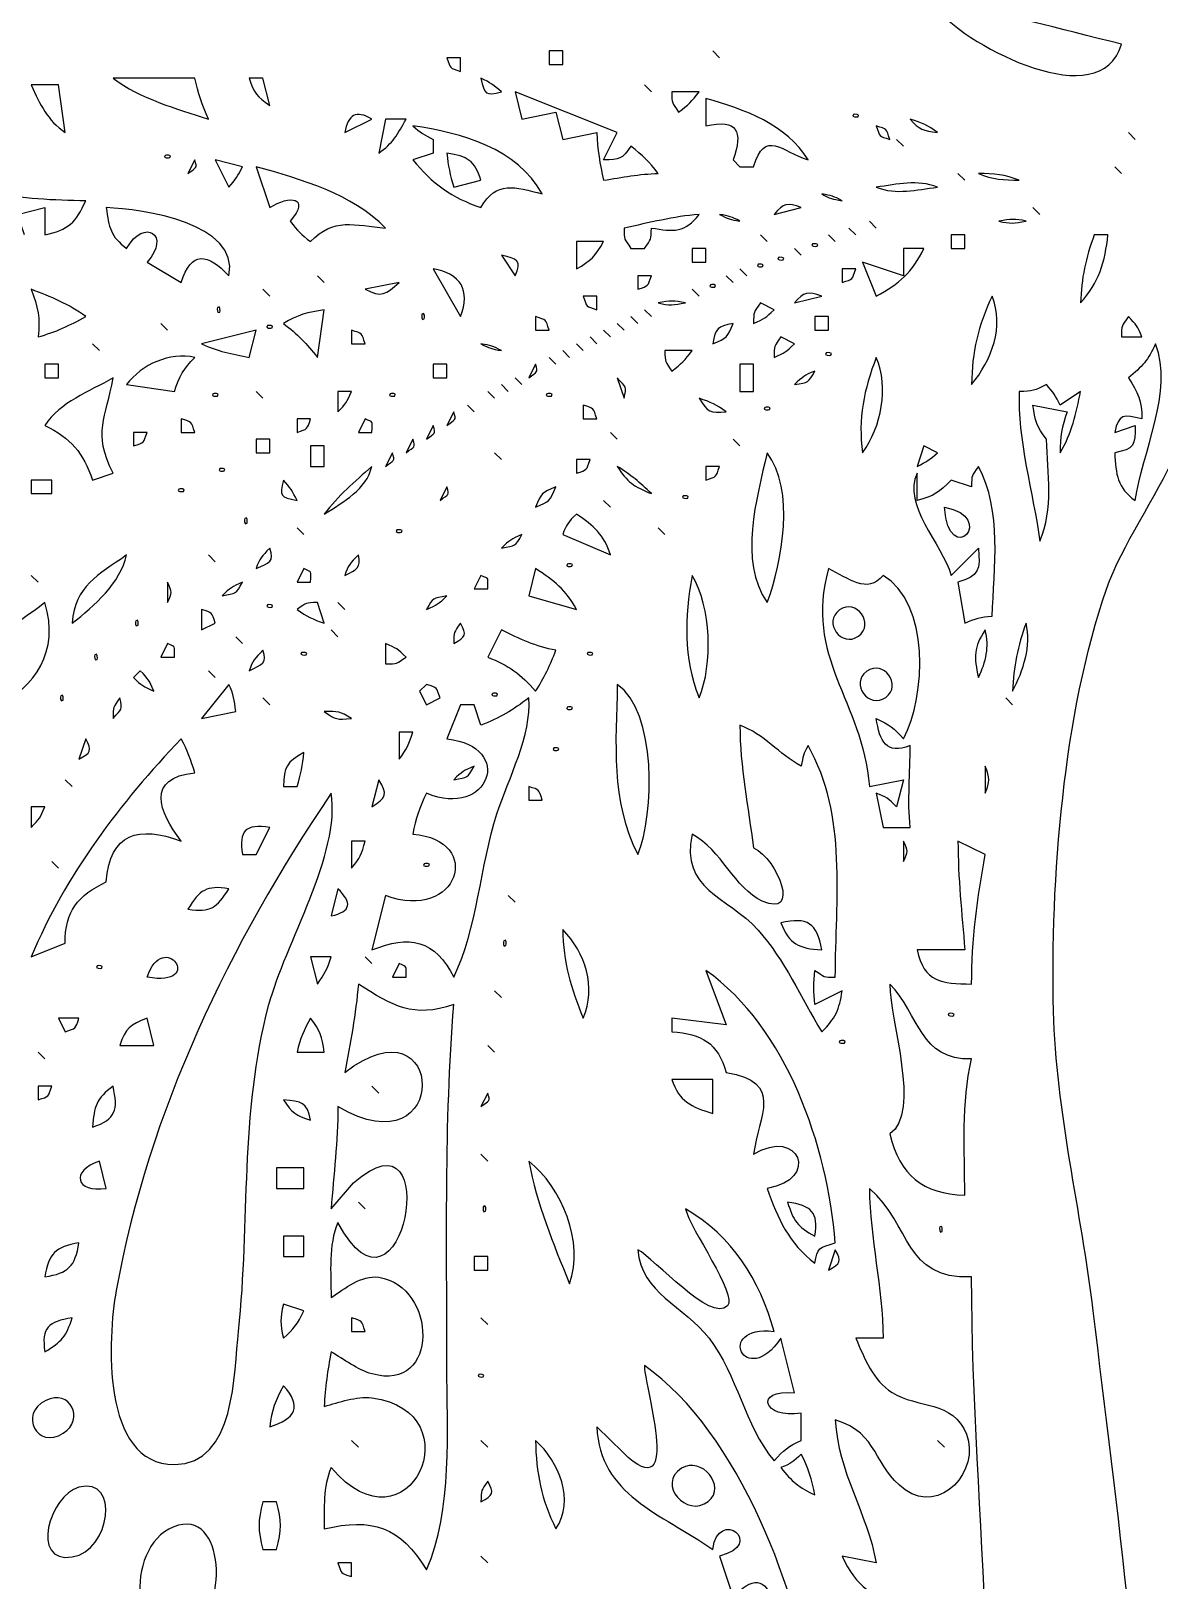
# Model space of a CAD drawing. Extents: x 0 to 166, y 0 to 199.
# Drawn here: x 88 to 134.8, y 84 to 148.1 of the extents above; entities that cross this region are included whole.
import ezdxf

# ---------------------------------------------------------------- set-up
doc = ezdxf.new("R2010")
doc.units = 0
doc.layers.get('0').update_dxf_attribs({"linetype": 'CONTINUOUS'})

msp = doc.modelspace()

# ---------------------------------------------------------------- linework, layer by layer
at = {"color": 1}
for points in [[(105.833333, 146.473333), (105.833333, 147.037778), (105.268889, 147.037778), (105.268889, 147.037778)], [(109.502222, 147.32), (109.502222, 146.755556), (110.066667, 146.755556), (110.066667, 147.32), (109.502222, 147.32)], [(116.275556, 147.32), (116.557778, 147.037778), (116.275556, 147.32)], [(89.464444, 143.933333), (89.182222, 145.908889), (88.053333, 145.908889)], [(94.826667, 146.191111), (91.44, 146.191111)], [(97.931111, 145.062222), (97.648889, 146.191111), (97.084444, 146.191111)], [(113.453333, 145.908889), (113.735556, 145.626667), (113.453333, 145.908889)], [(108.091111, 145.626667), (108.373333, 144.497778), (109.784444, 144.78), (110.066667, 143.651111), (111.477778, 143.933333)], [(111.76, 142.804444), (112.324444, 143.933333), (108.091111, 145.626667)], [(115.711111, 145.626667), (114.582222, 145.626667)], [(115.993333, 145.344444), (115.993333, 144.215556)], [(101.035556, 143.933333), (102.164444, 144.497778)], [(102.728889, 144.497778), (102.446667, 143.086667)], [(103.575556, 144.497778), (102.728889, 144.497778)], [(133.491111, 143.933333), (133.773333, 143.651111), (133.491111, 143.933333)], [(104.704444, 143.651111), (104.704444, 143.086667), (103.857778, 142.804444)], [(123.895556, 143.651111), (124.177778, 143.368889), (123.895556, 143.651111)], [(93.603798, 142.992687), (93.603798, 142.992687)], [(94.826667, 142.804444), (94.544444, 142.24)], [(95.673333, 142.804444), (96.237778, 141.675556)], [(96.802222, 142.522222), (95.673333, 142.804444)], [(97.366667, 142.522222), (97.931111, 140.828889)], [(117.122222, 142.804444), (117.404444, 142.522222), (117.968889, 142.522222)], [(132.926667, 142.522222), (133.208889, 142.24), (132.926667, 142.522222)], [(105.551111, 141.675556), (106.68, 141.957778)], [(126.435556, 142.24), (126.717778, 141.957778), (126.435556, 142.24)], [(87.771111, 139.7), (87.488889, 140.546667), (88.617778, 140.828889), (88.617778, 139.7)], [(118.815556, 140.546667), (119.944444, 140.828889)], [(129.54, 140.828889), (129.822222, 140.546667), (129.54, 140.828889)], [(121.92, 139.982222), (122.202222, 139.7), (121.92, 139.982222)], [(122.766667, 140.264444), (123.048889, 139.982222), (122.766667, 140.264444)], [(110.631111, 139.417778), (110.631111, 138.288889)], [(111.76, 139.417778), (110.631111, 139.417778)], [(118.251111, 139.7), (118.533333, 139.417778), (118.251111, 139.7)], [(121.073333, 139.7), (121.355556, 139.417778), (121.073333, 139.7)], [(126.153333, 139.7), (126.153333, 139.135556), (126.717778, 139.135556), (126.717778, 139.7), (126.153333, 139.7)], [(132.644444, 139.7), (132.08, 139.7)], [(107.526667, 138.853333), (108.091111, 138.006667)], [(112.888889, 139.135556), (113.453333, 139.135556)], [(115.428889, 139.135556), (115.428889, 138.571111), (115.993333, 138.571111), (115.993333, 139.135556), (115.428889, 139.135556)], [(119.662222, 139.135556), (119.944444, 138.853333), (119.662222, 139.135556)], [(124.177778, 139.135556), (124.177778, 138.006667), (122.484444, 138.571111), (123.048889, 137.16)], [(125.024444, 139.135556), (124.177778, 139.135556)], [(92.851111, 138.571111), (94.262222, 137.724444)], [(99.906667, 138.006667), (100.188889, 137.724444), (99.906667, 138.006667)], [(104.704444, 138.288889), (105.833333, 136.313333)], [(113.171111, 138.006667), (113.171111, 137.442222)], [(113.735556, 138.006667), (113.171111, 138.006667)], [(116.84, 138.006667), (117.122222, 137.724444), (116.84, 138.006667)], [(117.404444, 138.288889), (117.686667, 138.006667), (117.404444, 138.288889)], [(121.637778, 138.288889), (121.637778, 137.724444)], [(122.202222, 138.288889), (121.637778, 138.288889)], [(97.648889, 137.442222), (97.931111, 137.16), (97.648889, 137.442222)], [(103.293333, 137.724444), (101.882222, 137.442222)], [(115.428889, 137.442222), (115.711111, 137.16), (115.428889, 137.442222)], [(111.477778, 136.595556), (111.477778, 137.16), (110.913333, 137.16)], [(118.815556, 136.595556), (118.251111, 136.877778)], [(119.662222, 136.877778), (120.791111, 137.16)], [(99.906667, 134.62), (100.188889, 136.595556)], [(108.937778, 136.313333), (108.937778, 135.748889), (109.502222, 135.748889)], [(112.888889, 136.313333), (113.171111, 136.031111), (112.888889, 136.313333)], [(113.453333, 136.595556), (113.735556, 136.313333), (113.453333, 136.595556)], [(120.508889, 136.313333), (120.508889, 135.748889), (121.073333, 135.748889), (121.073333, 136.313333), (120.508889, 136.313333)], [(93.415556, 136.031111), (93.697778, 135.748889), (93.415556, 136.031111)], [(97.084444, 134.62), (97.366667, 135.748889), (95.108889, 135.184444)], [(101.317778, 135.748889), (101.317778, 135.184444), (101.882222, 135.184444)], [(111.195556, 135.466667), (111.477778, 135.184444), (111.195556, 135.466667)], [(111.76, 135.748889), (112.042222, 135.466667), (111.76, 135.748889)], [(112.324444, 136.031111), (112.606667, 135.748889), (112.324444, 136.031111)], [(119.662222, 135.184444), (119.097778, 135.466667)], [(133.208889, 135.466667), (134.055556, 135.466667)], [(90.593333, 135.184444), (90.875556, 134.902222), (90.593333, 135.184444)], [(110.066667, 134.902222), (110.348889, 134.62), (110.066667, 134.902222)], [(110.631111, 135.184444), (110.913333, 134.902222), (110.631111, 135.184444)], [(115.428889, 134.902222), (114.3, 134.902222)], [(88.617778, 134.337778), (88.617778, 133.773333), (89.182222, 133.773333), (89.182222, 134.337778), (88.617778, 134.337778)], [(104.704444, 134.337778), (104.704444, 133.773333), (105.268889, 133.773333), (105.268889, 134.337778), (104.704444, 134.337778)], [(108.937778, 134.337778), (108.655556, 133.773333)], [(109.502222, 134.62), (109.784444, 134.337778), (109.502222, 134.62)], [(117.404444, 134.337778), (117.404444, 133.208889), (117.968889, 133.208889), (117.968889, 134.337778), (117.404444, 134.337778)], [(108.091111, 133.773333), (108.373333, 133.491111), (108.091111, 133.773333)], [(112.324444, 133.773333), (112.606667, 132.926667)], [(92.004444, 133.491111), (93.98, 133.208889)], [(97.366667, 133.208889), (97.648889, 132.926667), (97.366667, 133.208889)], [(100.753333, 133.208889), (100.753333, 132.362222)], [(101.317778, 133.208889), (100.753333, 133.208889)], [(106.962222, 133.208889), (107.244444, 132.926667), (106.962222, 133.208889)], [(107.526667, 133.491111), (107.808889, 133.208889), (107.526667, 133.491111)], [(131.515556, 133.208889), (130.668889, 132.644444)], [(105.551111, 132.362222), (105.268889, 131.797778)], [(106.115556, 132.644444), (106.397778, 132.362222), (106.115556, 132.644444)], [(110.913333, 132.644444), (110.913333, 132.08), (111.477778, 132.08)], [(129.54, 132.644444), (130.951111, 132.362222)], [(94.262222, 132.08), (94.262222, 131.515556), (94.826667, 131.515556)], [(99.06, 132.08), (99.06, 131.515556)], [(99.624444, 132.08), (99.06, 132.08)], [(101.882222, 132.08), (101.6, 131.515556), (102.164444, 131.515556)], [(104.704444, 131.797778), (104.422222, 131.233333)], [(132.926667, 131.515556), (133.773333, 131.797778)], [(92.286667, 131.515556), (92.286667, 130.951111)], [(92.851111, 131.515556), (92.286667, 131.515556)], [(97.366667, 131.233333), (97.366667, 130.668889), (97.931111, 130.668889), (97.931111, 131.233333), (97.366667, 131.233333)], [(99.624444, 130.951111), (99.624444, 130.104444), (100.188889, 130.104444), (100.188889, 130.951111), (99.624444, 130.951111)], [(103.857778, 131.233333), (103.575556, 130.668889)], [(112.042222, 131.515556), (112.324444, 131.233333), (112.042222, 131.515556)], [(117.122222, 131.233333), (117.404444, 130.951111), (117.122222, 131.233333)], [(125.024444, 130.951111), (124.742222, 130.104444)], [(125.588889, 130.668889), (125.024444, 130.951111)], [(103.011111, 130.668889), (102.728889, 130.104444)], [(107.244444, 130.668889), (107.526667, 130.386667), (107.244444, 130.668889)], [(110.631111, 130.386667), (110.631111, 129.822222)], [(111.195556, 130.386667), (110.631111, 130.386667)], [(90.593333, 129.54), (91.44, 129.822222)], [(115.993333, 130.104444), (115.993333, 129.54)], [(116.557778, 130.104444), (115.993333, 130.104444)], [(124.742222, 128.693333), (124.742222, 129.822222)], [(88.053333, 129.54), (88.053333, 128.975556), (88.9, 128.975556), (88.9, 129.54), (88.053333, 129.54)], [(105.268889, 129.257778), (104.986667, 128.693333)], [(127, 129.257778), (126.153333, 129.54)], [(111.76, 128.693333), (112.042222, 128.411111), (111.76, 128.693333)], [(125.871111, 128.411111), (125.871111, 128.411111)], [(99.06, 127.564444), (99.342222, 127.282222), (99.06, 127.564444)], [(110.066667, 127.282222), (112.042222, 126.435556)], [(114.017778, 127.564444), (114.3, 127.282222), (114.017778, 127.564444)], [(126.153333, 125.588889), (127.282222, 126.717778)], [(95.391111, 126.435556), (95.673333, 126.153333), (95.391111, 126.435556)], [(99.342222, 125.871111), (99.06, 125.306667), (99.624444, 125.306667)], [(108.937778, 125.871111), (108.655556, 124.742222), (110.631111, 124.177778)], [(88.053333, 125.588889), (88.335556, 125.306667), (88.053333, 125.588889)], [(93.697778, 125.306667), (93.697778, 124.46)], [(106.68, 125.588889), (106.397778, 125.024444), (106.962222, 125.024444)], [(126.435556, 125.306667), (126.717778, 123.613333)], [(95.108889, 124.177778), (95.108889, 123.331111), (95.673333, 123.613333)], [(100.188889, 123.613333), (99.906667, 124.46)], [(100.753333, 124.46), (101.035556, 124.177778), (100.753333, 124.46), (100.753333, 124.46)], [(100.471111, 123.331111), (100.753333, 123.048889), (100.471111, 123.331111)], [(107.526667, 123.331111), (106.962222, 122.202222)], [(93.697778, 122.766667), (93.415556, 122.202222), (93.98, 122.202222)], [(96.52, 123.048889), (96.802222, 122.766667), (96.52, 123.048889)], [(102.728889, 122.766667), (102.728889, 121.92)], [(92.568889, 121.637778), (92.286667, 121.355556)], [(95.391111, 121.637778), (95.673333, 121.355556), (95.391111, 121.637778)], [(96.237778, 121.073333), (95.108889, 119.662222), (96.52, 119.944444)], [(104.422222, 121.073333), (104.14, 120.791111), (104.422222, 120.226667), (104.986667, 120.508889)], [(97.648889, 120.508889), (97.931111, 120.226667), (97.648889, 120.508889)], [(106.68, 119.38), (106.397778, 120.226667), (105.833333, 120.226667), (105.268889, 118.815556)], [(128.411111, 120.508889), (128.693333, 120.226667), (128.411111, 120.508889)], [(90.311111, 118.815556), (90.028889, 117.968889)], [(103.293333, 119.097778), (103.293333, 117.968889)], [(103.857778, 119.097778), (103.293333, 119.097778)], [(127.564444, 117.686667), (127.564444, 116.557778)], [(89.464444, 117.122222), (89.746667, 116.84), (89.464444, 117.122222)], [(98.495556, 116.84), (99.06, 116.84)], [(102.446667, 117.122222), (102.164444, 115.993333)], [(108.655556, 116.84), (108.655556, 116.275556), (109.22, 116.275556)], [(122.766667, 116.84), (124.177778, 117.122222), (123.895556, 115.993333)], [(123.048889, 116.557778), (123.331111, 115.146667), (124.46, 115.146667)], [(88.053333, 115.993333), (88.053333, 115.146667)], [(88.617778, 115.993333), (88.053333, 115.993333)], [(96.802222, 114.017778), (97.366667, 114.017778), (97.931111, 115.146667)], [(101.317778, 114.582222), (101.317778, 113.453333)], [(101.882222, 114.582222), (101.317778, 114.582222)], [(124.177778, 114.582222), (124.177778, 113.735556)], [(127.564444, 114.017778), (126.435556, 114.582222)], [(88.9, 113.735556), (89.182222, 113.453333), (88.9, 113.735556)], [(100.753333, 112.606667), (100.471111, 111.477778)], [(102.728889, 112.324444), (102.164444, 110.066667)], [(107.808889, 112.324444), (108.091111, 112.042222), (107.808889, 112.324444)], [(88.053333, 109.784444), (89.464444, 110.348889)], [(99.624444, 109.784444), (99.906667, 108.655556)], [(100.471111, 109.784444), (99.624444, 109.784444)], [(101.882222, 109.784444), (102.164444, 109.502222), (101.882222, 109.784444)], [(126.717778, 110.066667), (124.742222, 110.066667)], [(103.293333, 109.502222), (103.011111, 108.937778), (103.575556, 108.937778)], [(115.993333, 109.22), (116.84, 106.962222), (114.582222, 107.244444), (114.582222, 106.68)], [(107.244444, 108.373333), (107.526667, 108.091111), (107.244444, 108.373333)], [(121.637778, 108.373333), (120.508889, 107.808889)], [(89.182222, 107.244444), (89.464444, 106.68)], [(90.028889, 107.244444), (89.182222, 107.244444)], [(91.722222, 106.115556), (93.133333, 106.115556), (92.851111, 107.244444)], [(106.962222, 106.115556), (107.244444, 105.833333), (106.962222, 106.115556)], [(88.335556, 105.833333), (88.617778, 105.551111), (88.335556, 105.833333)], [(99.06, 105.833333), (100.188889, 105.833333)], [(116.275556, 103.293333), (116.275556, 104.704444), (114.582222, 104.704444)], [(88.335556, 104.422222), (88.335556, 103.857778)], [(88.9, 104.422222), (88.335556, 104.422222)], [(102.164444, 104.422222), (102.446667, 104.14), (102.164444, 104.422222)], [(106.962222, 104.14), (106.68, 103.575556)], [(106.68, 101.6), (106.962222, 101.317778), (106.68, 101.6)], [(91.157778, 100.188889), (90.875556, 101.317778)], [(98.213333, 101.035556), (98.213333, 100.188889), (99.342222, 100.188889), (99.342222, 101.035556), (98.213333, 101.035556)], [(100.471111, 99.342222), (101.397929, 100.4189)], [(101.6, 99.624444), (101.882222, 99.342222), (101.6, 99.624444)], [(119.38, 99.624444), (119.38, 99.624444)], [(106.77398, 99.436202), (106.77398, 99.436202)], [(98.495556, 98.213333), (98.495556, 97.366667), (99.342222, 97.366667), (99.342222, 98.213333), (98.495556, 98.213333)], [(121.355556, 97.648889), (121.073333, 96.802222)], [(106.397778, 97.366667), (106.397778, 96.802222), (106.962222, 96.802222), (106.962222, 97.366667), (106.397778, 97.366667)], [(99.342222, 95.108889), (98.495556, 95.391111)], [(101.317778, 94.826667), (101.317778, 94.262222), (101.882222, 94.262222)], [(106.68, 94.826667), (106.962222, 94.544444), (106.68, 94.826667)], [(119.662222, 91.722222), (119.097778, 93.98)], [(123.331111, 93.98), (122.202222, 93.98)], [(119.944444, 89.746667), (119.944444, 90.875556)], [(112.551351, 89.256729), (111.477778, 90.311111)], [(101.317778, 89.746667), (101.6, 89.464444), (101.317778, 89.746667)], [(106.68, 89.746667), (106.962222, 89.464444), (106.68, 89.746667)], [(125.588889, 89.746667), (125.871111, 89.464444), (125.588889, 89.746667)], [(98.213333, 87.206667), (97.648889, 87.206667)], [(97.648889, 85.231111), (98.213333, 85.231111)], [(106.68, 84.948889), (106.962222, 84.666667), (106.68, 84.948889)], [(116.557778, 84.948889), (117.122222, 83.255556)], [(123.048889, 84.666667), (121.637778, 84.948889)], [(101.317778, 84.102222), (101.317778, 84.666667), (100.753333, 84.666667)]]:
    msp.add_lwpolyline(points, dxfattribs=at)
for points in [[(125.588889, 149.013333), (126.953151, 147.450104), (132.345853, 144.635784), (133.208889, 147.602222)], [(133.208889, 147.602222), (130.583093, 148.204202), (128.321082, 149.013051), (125.588889, 149.013333)], [(105.268889, 147.037778), (105.4227, 146.576344), (105.3719, 146.627144), (105.833333, 146.473333)], [(88.053333, 145.908889), (88.438567, 145.082824), (88.711758, 144.454033), (89.464444, 143.933333)], [(91.44, 146.191111), (92.577638, 145.33118), (94.042653, 144.937198), (95.391111, 144.497778)], [(95.391111, 144.497778), (95.138522, 145.074076), (94.957618, 145.578124), (94.826667, 146.191111)], [(97.084444, 146.191111), (97.277484, 145.567682), (97.389244, 145.428264), (97.931111, 145.062222)], [(106.68, 146.191111), (106.82478, 145.492611), (106.850462, 145.464389), (107.526667, 145.626667)], [(107.526667, 145.626667), (107.205216, 145.913404), (107.071724, 145.996096), (106.68, 146.191111)], [(114.582222, 145.626667), (114.582222, 145.119513), (114.586173, 145.197407), (114.864444, 144.78)], [(114.864444, 144.78), (115.275642, 145.091291), (115.39982, 145.215469), (115.711111, 145.626667)], [(120.226667, 142.804444), (119.343311, 144.260429), (117.579704, 144.910387), (115.993333, 145.344444)], [(102.164444, 144.497778), (101.483724, 144.880189), (101.195858, 144.68094), (101.035556, 143.933333)], [(102.446667, 143.086667), (103.017602, 143.482624), (103.247613, 143.876889), (103.575556, 144.497778)], [(115.993333, 144.215556), (117.322318, 144.522331), (117.534549, 143.990624), (117.122222, 142.804444)], [(122.108242, 144.68602), (121.982653, 144.560431), (122.28068, 144.576236), (122.296202, 144.591758)], [(122.296202, 144.591758), (122.421791, 144.717347), (122.123764, 144.701542), (122.108242, 144.68602)], [(124.46, 144.497778), (124.83084, 144.041142), (124.989731, 144.019976), (125.588889, 143.933333)], [(125.588889, 143.933333), (125.177409, 144.238416), (124.954453, 144.338604), (124.46, 144.497778)], [(103.857778, 144.215556), (104.179229, 143.9291), (104.31272, 143.846127), (104.704444, 143.651111)], [(109.22, 141.393333), (108.186502, 143.281964), (105.887238, 143.915836), (103.857778, 144.215556)], [(111.477778, 143.933333), (111.50854, 143.244147), (111.598569, 142.62862), (111.76, 141.957778)], [(117.968889, 142.522222), (118.442458, 144.100973), (119.130516, 143.158069), (120.226667, 142.804444)], [(123.048889, 144.215556), (123.2027, 143.754122), (123.1519, 143.804922), (123.613333, 143.651111)], [(123.613333, 143.651111), (123.459522, 144.112544), (123.510322, 144.061744), (123.048889, 144.215556)], [(112.888889, 143.368889), (112.517202, 142.821378), (112.431407, 142.812064), (111.76, 142.804444)], [(114.017778, 142.24), (113.642422, 142.734736), (113.383624, 142.993533), (112.888889, 143.368889)], [(93.603798, 142.992687), (93.478209, 142.867098), (93.776236, 142.882902), (93.791758, 142.898424)], [(93.791758, 142.898424), (93.917347, 143.024013), (93.61932, 143.008209), (93.603798, 142.992687)], [(94.544444, 142.24), (94.900891, 142.514038), (94.937298, 142.435862), (94.826667, 142.804444)], [(96.237778, 141.675556), (96.524233, 141.997007), (96.607207, 142.130498), (96.802222, 142.522222)], [(102.728889, 139.982222), (101.316367, 141.409702), (99.256427, 141.985718), (97.366667, 142.522222)], [(103.857778, 142.804444), (104.641227, 141.842631), (105.499747, 141.220331), (106.68, 140.828889)], [(105.268889, 143.086667), (105.31856, 142.556653), (105.392502, 142.183838), (105.551111, 141.675556)], [(106.68, 141.957778), (106.406809, 142.794284), (106.134182, 142.946402), (105.268889, 143.086667)], [(106.68, 140.828889), (107.324031, 141.964551), (108.075871, 141.682611), (109.22, 141.393333)], [(111.76, 141.957778), (112.522564, 142.082238), (113.245053, 142.22476), (114.017778, 142.24)], [(125.588889, 141.675556), (124.74194, 142.00632), (123.940429, 141.78788), (123.048889, 141.675556)], [(127.282222, 142.24), (127.861342, 141.993338), (128.339709, 141.971042), (128.975556, 141.957778)], [(128.975556, 141.957778), (128.396436, 142.20444), (127.918069, 142.226736), (127.282222, 142.24)], [(90.311111, 141.111111), (88.966887, 141.111393), (87.69096, 141.225129), (86.36, 141.393333)], [(97.931111, 140.828889), (98.758587, 141.355233), (99.635169, 141.265487), (98.777778, 140.264444)], [(120.791111, 141.393333), (121.143324, 141.200011), (121.227991, 141.181949), (121.637778, 141.111111)], [(121.637778, 141.111111), (121.285564, 141.304433), (121.200898, 141.322496), (120.791111, 141.393333)], [(123.048889, 141.675556), (123.895838, 141.344791), (124.697349, 141.563231), (125.588889, 141.675556)], [(88.617778, 139.7), (89.579873, 139.907151), (89.915436, 140.212798), (90.311111, 141.111111)], [(91.157778, 140.828889), (91.26474, 140.008469), (91.337553, 139.627469), (92.004444, 139.135556)], [(96.237778, 138.006667), (96.687922, 140.183729), (92.677827, 140.762567), (91.157778, 140.828889)], [(119.944444, 140.828889), (119.367018, 141.040838), (119.211796, 141.014027), (118.815556, 140.546667)], [(92.004444, 139.135556), (92.739069, 140.426722), (93.858927, 139.685889), (92.851111, 138.571111)], [(98.777778, 140.264444), (99.089069, 139.853247), (99.213247, 139.729069), (99.624444, 139.417778)], [(99.624444, 139.417778), (100.568478, 140.434342), (101.448729, 140.089467), (102.728889, 139.982222)], [(115.711111, 140.546667), (114.652213, 140.460307), (113.645244, 140.196429), (112.606667, 139.982222)], [(112.606667, 139.982222), (112.606667, 139.475069), (112.610618, 139.552962), (112.888889, 139.135556)], [(113.453333, 139.135556), (113.731604, 139.55268), (113.735556, 139.475069), (113.735556, 139.982222)], [(113.735556, 139.982222), (114.667736, 139.834902), (115.132838, 139.766604), (115.711111, 140.546667)], [(116.557778, 140.546667), (116.909991, 140.353344), (116.994658, 140.335282), (117.404444, 140.264444)], [(117.404444, 140.264444), (117.052231, 140.457767), (116.967564, 140.475829), (116.557778, 140.546667)], [(129.257778, 140.264444), (128.789571, 140.379027), (128.625036, 140.351651), (128.128889, 140.264444)], [(128.128889, 140.264444), (128.597096, 140.149862), (128.761631, 140.177238), (129.257778, 140.264444)], [(110.631111, 138.288889), (111.233091, 138.614856), (111.416253, 138.820031), (111.76, 139.417778)], [(120.414909, 139.323798), (120.28932, 139.198209), (120.587347, 139.214013), (120.602869, 139.229536)], [(120.602869, 139.229536), (120.728458, 139.355124), (120.430431, 139.33932), (120.414909, 139.323798)], [(132.08, 139.7), (131.730327, 138.740444), (131.539544, 137.900269), (131.515556, 136.877778)], [(131.515556, 136.877778), (132.264856, 137.711462), (132.533249, 138.590867), (132.644444, 139.7)], [(94.262222, 137.724444), (94.669751, 139.052864), (95.36938, 138.938), (96.237778, 138.006667)], [(108.091111, 138.006667), (108.406636, 138.610622), (108.161949, 138.719842), (107.526667, 138.853333)], [(119.003798, 138.759353), (118.878209, 138.633764), (119.176236, 138.649569), (119.191758, 138.665091)], [(119.191758, 138.665091), (119.317347, 138.79068), (119.01932, 138.774876), (119.003798, 138.759353)], [(123.048889, 137.16), (124.007033, 137.662073), (124.557931, 138.157091), (125.024444, 139.135556)], [(105.833333, 136.313333), (106.25836, 137.410613), (105.838978, 138.091898), (104.704444, 138.288889)], [(113.171111, 137.442222), (113.632544, 137.596033), (113.581744, 137.545233), (113.735556, 138.006667)], [(118.157131, 138.477131), (118.031542, 138.351542), (118.329569, 138.367347), (118.345091, 138.382869)], [(118.345091, 138.382869), (118.47068, 138.508458), (118.172653, 138.492653), (118.157131, 138.477131)], [(121.637778, 137.724444), (122.099211, 137.878256), (122.048411, 137.827456), (122.202222, 138.288889)], [(88.053333, 137.442222), (88.33612, 136.704493), (88.426431, 136.249269), (88.335556, 135.466667)], [(90.311111, 136.313333), (89.620796, 136.836009), (88.861336, 137.127827), (88.053333, 137.442222)], [(101.882222, 137.442222), (102.56012, 137.102427), (102.739049, 137.214187), (103.293333, 137.724444)], [(116.181576, 137.630464), (116.055987, 137.504876), (116.354013, 137.52068), (116.369536, 137.536202)], [(116.369536, 137.536202), (116.495124, 137.661791), (116.197098, 137.645987), (116.181576, 137.630464)], [(120.791111, 137.16), (120.213684, 137.371949), (120.058462, 137.345138), (119.662222, 136.877778)], [(95.861576, 136.501576), (95.877098, 136.517098), (95.892902, 136.815124), (95.767313, 136.689536)], [(110.913333, 137.16), (111.067144, 136.698567), (111.016344, 136.749367), (111.477778, 136.595556)], [(115.146667, 136.877778), (114.67846, 136.99236), (114.513924, 136.964984), (114.017778, 136.877778)], [(114.017778, 136.877778), (114.485984, 136.763196), (114.65052, 136.790571), (115.146667, 136.877778)], [(118.251111, 136.877778), (117.97284, 136.460371), (117.968889, 136.538264), (117.968889, 136.031111)], [(127.846667, 137.16), (127.273473, 135.926971), (127.012136, 134.850576), (127, 133.491111)], [(127, 133.491111), (127.826629, 134.515578), (128.364544, 135.89), (127.846667, 137.16)], [(88.335556, 135.466667), (89.06002, 135.675229), (89.65438, 135.941364), (90.311111, 136.313333)], [(95.767313, 136.689536), (95.751791, 136.674013), (95.735987, 136.375987), (95.861576, 136.501576)], [(100.188889, 136.595556), (99.528207, 136.495367), (99.063669, 136.376833), (98.495556, 136.031111)], [(104.23398, 136.407313), (104.218458, 136.391791), (104.202653, 136.093764), (104.328242, 136.219353)], [(104.328242, 136.219353), (104.343764, 136.234876), (104.359569, 136.532902), (104.23398, 136.407313)], [(109.502222, 135.748889), (109.348411, 136.210322), (109.399211, 136.159522), (108.937778, 136.313333)], [(117.968889, 136.031111), (118.4148, 136.224151), (118.470398, 136.2583), (118.815556, 136.595556)], [(133.491111, 136.313333), (133.21284, 135.895927), (133.208889, 135.97382), (133.208889, 135.466667)], [(134.055556, 135.466667), (133.862516, 135.912578), (133.828367, 135.968176), (133.491111, 136.313333)], [(97.837131, 135.937131), (97.711542, 135.811542), (98.009569, 135.827347), (98.025091, 135.842869)], [(98.025091, 135.842869), (98.15068, 135.968458), (97.852653, 135.952653), (97.837131, 135.937131)], [(98.495556, 136.031111), (99.063387, 135.584071), (99.472044, 135.193758), (99.906667, 134.62)], [(101.882222, 135.184444), (101.728411, 135.645878), (101.779211, 135.595078), (101.317778, 135.748889)], [(116.275556, 135.184444), (116.874996, 135.438162), (116.868504, 135.431671), (117.122222, 136.031111)], [(117.122222, 136.031111), (116.455049, 135.89508), (116.411587, 135.851618), (116.275556, 135.184444)], [(119.097778, 135.466667), (118.819507, 135.04926), (118.815556, 135.127153), (118.815556, 134.62)], [(94.826667, 134.62), (93.780187, 134.836747), (92.632953, 134.345398), (92.004444, 133.491111)], [(95.108889, 135.184444), (95.744453, 134.877104), (96.388767, 134.755749), (97.084444, 134.62)], [(106.68, 135.184444), (107.032213, 134.991122), (107.11688, 134.97306), (107.526667, 134.902222)], [(107.526667, 134.902222), (107.174453, 135.095544), (107.089787, 135.113607), (106.68, 135.184444)], [(114.3, 134.902222), (114.3, 134.395069), (114.303951, 134.472962), (114.582222, 134.055556)], [(114.582222, 134.055556), (114.99342, 134.366847), (115.117598, 134.491024), (115.428889, 134.902222)], [(118.815556, 134.62), (119.261467, 134.81304), (119.317064, 134.847189), (119.662222, 135.184444)], [(120.979353, 134.808242), (120.853764, 134.682653), (121.151791, 134.698458), (121.167313, 134.71398)], [(121.167313, 134.71398), (121.292902, 134.839569), (120.994876, 134.823764), (120.979353, 134.808242)], [(134.62, 135.184444), (134.308427, 134.519247), (134.067973, 134.231662), (133.491111, 133.773333)], [(133.773333, 128.693333), (134.062893, 130.660704), (135.37692, 133.245013), (134.62, 135.184444)], [(93.98, 133.208889), (94.191384, 133.845018), (94.359307, 134.144173), (94.826667, 134.62)], [(108.655556, 133.773333), (109.012002, 134.047371), (109.048409, 133.969196), (108.937778, 134.337778)], [(123.048889, 134.62), (122.549356, 133.295813), (122.284067, 132.079718), (122.484444, 130.668889)], [(122.484444, 130.668889), (123.268458, 131.769273), (123.579467, 133.353104), (123.048889, 134.62)], [(91.44, 133.773333), (90.429644, 133.183771), (89.269147, 132.792329), (88.617778, 131.797778)], [(91.44, 129.822222), (90.578093, 131.546882), (91.161164, 132.079153), (91.44, 133.773333)], [(112.606667, 132.926667), (112.719838, 133.425071), (112.688229, 133.366087), (112.324444, 133.773333)], [(119.662222, 133.491111), (120.252631, 133.605693), (120.232311, 133.552353), (120.508889, 134.055556)], [(120.508889, 134.055556), (120.062978, 133.862516), (120.00738, 133.828367), (119.662222, 133.491111)], [(133.491111, 133.773333), (133.905978, 133.157242), (134.046524, 132.819987), (134.055556, 132.08)], [(95.579353, 133.114909), (95.453764, 132.98932), (95.751791, 133.005124), (95.767313, 133.020647)], [(95.767313, 133.020647), (95.892902, 133.146236), (95.594876, 133.130431), (95.579353, 133.114909)], [(100.753333, 132.362222), (101.090589, 132.70738), (101.124738, 132.762978), (101.317778, 133.208889)], [(102.917131, 133.114909), (102.791542, 132.98932), (103.089569, 133.005124), (103.105091, 133.020647)], [(103.105091, 133.020647), (103.23068, 133.146236), (102.932653, 133.130431), (102.917131, 133.114909)], [(109.408242, 133.114909), (109.282653, 132.98932), (109.58068, 133.005124), (109.596202, 133.020647)], [(109.596202, 133.020647), (109.721791, 133.146236), (109.423764, 133.130431), (109.408242, 133.114909)], [(115.711111, 132.926667), (116.084773, 132.342184), (116.147709, 132.322993), (116.84, 132.362222)], [(116.84, 132.362222), (116.42852, 132.667304), (116.205564, 132.767493), (115.711111, 132.926667)], [(128.975556, 133.208889), (128.867747, 131.266353), (129.572173, 128.977531), (129.822222, 127)], [(130.104444, 133.491111), (129.622691, 133.249247), (129.509238, 133.213969), (128.975556, 133.208889)], [(130.668889, 132.644444), (130.473873, 133.036169), (130.3909, 133.16966), (130.104444, 133.491111)], [(130.668889, 130.668889), (131.150642, 131.457136), (131.328724, 132.306342), (131.515556, 133.208889)], [(105.268889, 131.797778), (105.625336, 132.071816), (105.661742, 131.99364), (105.551111, 132.362222)], [(111.477778, 132.08), (111.323967, 132.541433), (111.374767, 132.490633), (110.913333, 132.644444)], [(118.439353, 132.550464), (118.313764, 132.424876), (118.611791, 132.44068), (118.627313, 132.456202)], [(118.627313, 132.456202), (118.752902, 132.581791), (118.454876, 132.565987), (118.439353, 132.550464)], [(130.104444, 131.233333), (129.703407, 131.737947), (129.625513, 131.997027), (129.54, 132.644444)], [(130.951111, 132.362222), (130.742267, 131.735407), (130.649133, 131.322233), (130.668889, 130.668889)], [(134.055556, 132.08), (133.290451, 132.242842), (133.097411, 132.296747), (132.926667, 131.515556)], [(88.617778, 131.797778), (89.689376, 131.285827), (90.21064, 130.66268), (90.593333, 129.54)], [(94.826667, 131.515556), (94.672856, 131.976989), (94.723656, 131.926189), (94.262222, 132.08)], [(99.06, 131.515556), (99.521433, 131.669367), (99.470633, 131.618567), (99.624444, 132.08)], [(102.164444, 131.515556), (102.164444, 132.038513), (102.249111, 131.896556), (101.882222, 132.08)], [(104.422222, 131.233333), (104.778669, 131.507371), (104.815076, 131.429196), (104.704444, 131.797778)], [(133.773333, 131.797778), (133.793653, 130.985542), (133.726484, 130.824111), (132.926667, 130.668889)], [(92.286667, 130.951111), (92.7481, 131.104922), (92.6973, 131.054122), (92.851111, 131.515556)], [(103.575556, 130.668889), (103.932002, 130.942927), (103.968409, 130.864751), (103.857778, 131.233333)], [(129.822222, 127), (130.4163, 128.377527), (130.128998, 129.784404), (130.104444, 131.233333)], [(102.728889, 130.104444), (103.085336, 130.378482), (103.121742, 130.300307), (103.011111, 130.668889)], [(110.631111, 129.822222), (111.092544, 129.976033), (111.041744, 129.925233), (111.195556, 130.386667)], [(118.533333, 130.668889), (118.098711, 128.76784), (117.340662, 126.205827), (118.533333, 124.46)], [(118.533333, 124.46), (119.168333, 126.155591), (119.691856, 129.139809), (118.533333, 130.668889)], [(124.742222, 130.104444), (125.133947, 130.29946), (125.267438, 130.382433), (125.588889, 130.668889)], [(132.926667, 130.668889), (132.975491, 129.774244), (133.027138, 129.219396), (133.773333, 128.693333)], [(95.861576, 130.010464), (95.735987, 129.884876), (96.034013, 129.90068), (96.049536, 129.916202)], [(96.049536, 129.916202), (96.175124, 130.041791), (95.877098, 130.025987), (95.861576, 130.010464)], [(102.164444, 130.104444), (101.445342, 129.471984), (100.76942, 128.889196), (100.188889, 128.128889)], [(100.188889, 128.128889), (101.008744, 128.643098), (101.916089, 129.142631), (102.164444, 130.104444)], [(112.324444, 130.104444), (112.72012, 129.462671), (113.034233, 129.261447), (113.735556, 128.975556)], [(113.735556, 128.975556), (113.287387, 129.434731), (112.866876, 129.75844), (112.324444, 130.104444)], [(115.993333, 129.54), (116.454767, 129.693811), (116.403967, 129.643011), (116.557778, 130.104444)], [(124.742222, 129.822222), (124.116818, 128.508478), (125.762173, 126.918156), (126.153333, 125.588889)], [(127.282222, 130.104444), (127.003951, 129.687038), (127, 129.764931), (127, 129.257778)], [(127.846667, 123.895556), (127.931616, 125.905824), (128.264356, 128.2573), (127.282222, 130.104444)], [(94.168242, 129.163798), (94.042653, 129.038209), (94.34068, 129.054013), (94.356202, 129.069536)], [(94.356202, 129.069536), (94.481791, 129.195124), (94.183764, 129.17932), (94.168242, 129.163798)], [(98.495556, 129.54), (98.333278, 128.863796), (98.3615, 128.838113), (99.06, 128.693333)], [(99.06, 128.693333), (98.864984, 129.085058), (98.782011, 129.218549), (98.495556, 129.54)], [(104.986667, 128.693333), (105.343113, 128.967371), (105.37952, 128.889196), (105.268889, 129.257778)], [(108.937778, 128.411111), (109.537218, 128.664829), (109.530727, 128.658338), (109.784444, 129.257778)], [(109.784444, 129.257778), (109.185004, 129.00406), (109.191496, 129.010551), (108.937778, 128.411111)], [(126.153333, 129.54), (125.668758, 129.020711), (125.429151, 128.87706), (124.742222, 128.693333)], [(115.052687, 128.881576), (114.927098, 128.755987), (115.225124, 128.771791), (115.240647, 128.787313)], [(115.240647, 128.787313), (115.366236, 128.912902), (115.068209, 128.897098), (115.052687, 128.881576)], [(125.871111, 128.411111), (126.074029, 125.806482), (128.111109, 128.021927), (125.871111, 128.411111)], [(96.896202, 127.940647), (96.88068, 127.925124), (96.864876, 127.627098), (96.990464, 127.752687)], [(96.990464, 127.752687), (97.005987, 127.768209), (97.021791, 128.066236), (96.896202, 127.940647)], [(110.631111, 128.128889), (110.296396, 127.794173), (110.199876, 127.681849), (110.066667, 127.282222)], [(112.042222, 126.435556), (111.769878, 127.285609), (111.37138, 127.631613), (110.631111, 128.128889)], [(103.199353, 127.470464), (103.073764, 127.344876), (103.371791, 127.36068), (103.387313, 127.376202)], [(103.387313, 127.376202), (103.512902, 127.501791), (103.214876, 127.485987), (103.199353, 127.470464)], [(107.526667, 126.717778), (108.117076, 126.83236), (108.096756, 126.77902), (108.373333, 127.282222)], [(108.373333, 127.282222), (107.927422, 127.089182), (107.871824, 127.055033), (107.526667, 126.717778)], [(97.931111, 126.717778), (97.596396, 126.383062), (97.499876, 126.270738), (97.366667, 125.871111)], [(97.366667, 125.871111), (97.929418, 126.110153), (98.128384, 126.155309), (97.931111, 126.717778)], [(127.282222, 126.717778), (127.364349, 125.837527), (127.303107, 125.54204), (126.435556, 125.306667)], [(92.004444, 126.435556), (90.813467, 125.581269), (89.867458, 125.176844), (89.746667, 123.613333)], [(89.746667, 123.613333), (90.676871, 124.324816), (91.736616, 125.273929), (92.004444, 126.435556)], [(99.624444, 125.306667), (99.624444, 125.829624), (99.709111, 125.687667), (99.342222, 125.871111)], [(101.6, 126.435556), (101.265284, 126.10084), (101.168764, 125.988516), (101.035556, 125.588889)], [(101.035556, 125.588889), (101.5492, 125.832447), (101.709502, 125.891996), (101.6, 126.435556)], [(110.631111, 124.177778), (110.20298, 124.976749), (109.701753, 125.380609), (108.937778, 125.871111)], [(110.254909, 126.059353), (110.12932, 125.933764), (110.427347, 125.949569), (110.442869, 125.965091)], [(110.442869, 125.965091), (110.568458, 126.09068), (110.270431, 126.074876), (110.254909, 126.059353)], [(121.073333, 125.871111), (120.036167, 122.181902), (122.472873, 120.438051), (122.766667, 116.84)], [(123.331111, 125.588889), (122.672969, 124.778064), (121.899116, 125.477693), (121.073333, 125.871111)], [(93.697778, 124.46), (93.894204, 124.898573), (93.894204, 124.868093), (93.697778, 125.306667)], [(95.955556, 124.742222), (96.545964, 124.856804), (96.525644, 124.803464), (96.802222, 125.306667)], [(96.802222, 125.306667), (96.356311, 125.113627), (96.300713, 125.079478), (95.955556, 124.742222)], [(106.962222, 125.024444), (106.962222, 125.547402), (107.046889, 125.405444), (106.68, 125.588889)], [(115.428889, 125.588889), (115.098407, 123.809196), (115.06962, 122.221696), (115.711111, 120.508889)], [(115.711111, 120.508889), (116.301238, 121.915484), (116.215442, 124.275709), (115.428889, 125.588889)], [(124.177778, 118.815556), (125.125762, 120.598918), (125.268567, 124.460847), (123.331111, 125.588889)], [(104.422222, 124.177778), (104.868133, 124.370818), (104.923731, 124.404967), (105.268889, 124.742222)], [(105.268889, 124.742222), (104.67848, 124.62764), (104.6988, 124.68098), (104.422222, 124.177778)], [(122.314264, 123.072031), (123.011636, 123.577209), (122.225364, 124.661224), (121.525736, 124.154636)], [(88.617778, 124.46), (86.27618, 122.659987), (83.335424, 121.224322), (81.562222, 118.815556)], [(81.562222, 118.815556), (84.464878, 118.815838), (89.855604, 120.382171), (88.617778, 124.46)], [(95.673333, 123.613333), (95.519522, 124.074767), (95.570322, 124.023967), (95.108889, 124.177778)], [(97.837131, 124.36602), (97.711542, 124.240431), (98.009569, 124.256236), (98.025091, 124.271758)], [(98.025091, 124.271758), (98.15068, 124.397347), (97.852653, 124.381542), (97.837131, 124.36602)], [(99.906667, 124.46), (99.399513, 124.46), (99.477124, 124.456049), (99.06, 124.177778)], [(99.06, 124.177778), (99.47148, 123.872696), (99.694436, 123.772507), (100.188889, 123.613333)], [(121.525736, 124.154636), (120.828364, 123.649458), (121.614636, 122.565442), (122.314264, 123.072031)], [(126.717778, 123.613333), (127.16002, 123.810324), (127.362938, 123.859996), (127.846667, 123.895556)], [(92.380647, 123.707313), (92.365124, 123.691791), (92.34932, 123.393764), (92.474909, 123.519353)], [(92.474909, 123.519353), (92.490431, 123.534876), (92.506236, 123.832902), (92.380647, 123.707313)], [(105.833333, 123.613333), (105.555062, 123.195927), (105.551111, 123.27382), (105.551111, 122.766667)], [(105.551111, 122.766667), (106.049516, 123.042962), (106.102856, 123.111542), (105.833333, 123.613333)], [(109.784444, 122.484444), (108.951324, 122.643618), (108.284151, 122.9487), (107.526667, 123.331111)], [(127.564444, 123.331111), (127.074789, 122.607776), (127.098496, 122.207867), (127.282222, 121.355556)], [(127.282222, 121.355556), (127.605367, 122.030067), (127.737447, 122.603542), (127.564444, 123.331111)], [(129.257778, 123.613333), (128.905282, 122.672122), (128.737078, 121.795258), (128.693333, 120.791111)], [(128.693333, 120.791111), (129.151098, 121.64568), (129.475371, 122.661116), (129.257778, 123.613333)], [(93.98, 122.202222), (93.98, 122.72518), (94.064667, 122.583222), (93.697778, 122.766667)], [(103.575556, 122.202222), (103.230398, 122.539478), (103.1748, 122.573627), (102.728889, 122.766667)], [(90.687313, 122.296202), (90.671791, 122.28068), (90.655987, 121.982653), (90.781576, 122.108242)], [(90.781576, 122.108242), (90.797098, 122.123764), (90.812902, 122.421791), (90.687313, 122.296202)], [(97.648889, 122.484444), (97.314173, 122.149729), (97.217653, 122.037404), (97.084444, 121.637778)], [(97.084444, 121.637778), (97.606273, 121.910687), (97.852653, 121.959511), (97.648889, 122.484444)], [(99.248242, 122.390464), (99.122653, 122.264876), (99.42068, 122.28068), (99.436202, 122.296202)], [(99.436202, 122.296202), (99.561791, 122.421791), (99.263764, 122.405987), (99.248242, 122.390464)], [(102.728889, 121.92), (103.236042, 121.92), (103.158431, 121.923951), (103.575556, 122.202222)], [(106.962222, 122.202222), (107.822718, 121.859887), (108.328178, 121.488482), (108.937778, 120.791111)], [(108.937778, 120.791111), (109.302691, 121.333824), (109.542298, 121.874844), (109.784444, 122.484444)], [(111.101576, 122.390464), (110.975987, 122.264876), (111.274013, 122.28068), (111.289536, 122.296202)], [(111.289536, 122.296202), (111.415124, 122.421791), (111.117098, 122.405987), (111.101576, 122.390464)], [(123.443153, 120.532031), (124.140524, 121.037209), (123.354253, 122.121224), (122.654624, 121.614636)], [(92.286667, 121.355556), (92.631824, 121.0183), (92.687422, 120.984151), (93.133333, 120.791111)], [(93.133333, 120.791111), (92.940293, 121.237022), (92.906144, 121.29262), (92.568889, 121.637778)], [(122.654624, 121.614636), (121.957253, 121.109458), (122.743524, 120.025442), (123.443153, 120.532031)], [(89.370464, 120.414909), (89.385987, 120.430431), (89.401791, 120.728458), (89.276202, 120.602869)], [(96.52, 119.944444), (96.470893, 120.419989), (96.430536, 120.648307), (96.237778, 121.073333)], [(104.986667, 120.508889), (104.832856, 120.970322), (104.883656, 120.919522), (104.422222, 121.073333)], [(107.150464, 120.697131), (107.024876, 120.571542), (107.322902, 120.587347), (107.338424, 120.602869)], [(107.338424, 120.602869), (107.464013, 120.728458), (107.165987, 120.712653), (107.150464, 120.697131)], [(112.324444, 121.073333), (112.279007, 118.623644), (112.030369, 116.290796), (113.171111, 114.017778)], [(113.171111, 114.017778), (113.87836, 115.702927), (113.957382, 119.954604), (112.324444, 121.073333)], [(89.276202, 120.602869), (89.26068, 120.587347), (89.244876, 120.28932), (89.370464, 120.414909)], [(91.722222, 120.508889), (91.443951, 120.091482), (91.44, 120.169376), (91.44, 119.662222)], [(91.44, 119.662222), (91.803784, 120.069469), (91.835393, 120.010484), (91.722222, 120.508889)], [(108.655556, 120.508889), (108.006727, 120.008227), (107.443693, 119.67464), (106.68, 119.38)], [(107.341529, 115.711111), (107.809736, 117.177538), (108.796384, 118.966262), (108.655556, 120.508889)], [(110.254909, 120.132687), (110.12932, 120.007098), (110.427347, 120.022902), (110.442869, 120.038424)], [(110.442869, 120.038424), (110.568458, 120.164013), (110.270431, 120.148209), (110.254909, 120.132687)], [(101.317778, 119.662222), (100.828122, 119.958556), (100.772524, 119.957427), (100.188889, 119.944444)], [(100.188889, 119.944444), (100.699711, 119.594489), (100.690398, 119.610293), (101.317778, 119.662222)], [(124.46, 118.533333), (123.446258, 118.158542), (123.200724, 118.70182), (123.048889, 119.662222)], [(123.048889, 119.662222), (123.59894, 119.398062), (123.768556, 119.269369), (124.177778, 118.815556)], [(94.262222, 118.815556), (91.750162, 116.190889), (89.457107, 113.155589), (88.053333, 109.784444)], [(90.028889, 117.968889), (90.527293, 118.245184), (90.580633, 118.313764), (90.311111, 118.815556)], [(94.826667, 117.404444), (94.671162, 117.9195), (94.522996, 118.350453), (94.262222, 118.815556)], [(103.293333, 117.968889), (103.598416, 118.380369), (103.698604, 118.603324), (103.857778, 119.097778)], [(105.268889, 118.815556), (108.117358, 118.494387), (107.013869, 115.489567), (104.422222, 116.557778)], [(117.404444, 119.38), (117.405573, 117.633327), (117.74678, 116.020427), (117.968889, 114.3)], [(119.944444, 117.686667), (119.011136, 118.187047), (118.416493, 119.00408), (117.404444, 119.38)], [(99.342222, 118.251111), (98.629893, 117.846122), (98.52406, 117.659856), (98.495556, 116.84)], [(99.06, 116.84), (99.218609, 117.348282), (99.292551, 117.721098), (99.342222, 118.251111)], [(109.690464, 118.439353), (109.564876, 118.313764), (109.862902, 118.329569), (109.878424, 118.345091)], [(109.878424, 118.345091), (110.004013, 118.47068), (109.705987, 118.454876), (109.690464, 118.439353)], [(120.226667, 118.533333), (120.033344, 118.18112), (120.015282, 118.096453), (119.944444, 117.686667)], [(121.355556, 108.937778), (121.355556, 112.167811), (121.875409, 115.632936), (120.226667, 118.533333)], [(124.46, 115.146667), (124.334411, 116.27104), (124.456896, 117.400776), (124.46, 118.533333)], [(105.551111, 117.122222), (106.14152, 117.236804), (106.1212, 117.183464), (106.397778, 117.686667)], [(106.397778, 117.686667), (105.951867, 117.493627), (105.896269, 117.459478), (105.551111, 117.122222)], [(127.564444, 116.557778), (127.764822, 117.054207), (127.764822, 117.190238), (127.564444, 117.686667)], [(94.262222, 114.582222), (93.32214, 115.800576), (92.799747, 117.205196), (94.826667, 117.404444)], [(102.164444, 115.993333), (102.755982, 116.386751), (102.822587, 116.516009), (102.446667, 117.122222)], [(109.22, 116.275556), (109.066189, 116.736989), (109.116989, 116.686189), (108.655556, 116.84)], [(100.471111, 116.557778), (96.286884, 110.35538), (92.908684, 103.387313), (91.571233, 95.955556)], [(97.898373, 107.808889), (98.542969, 110.2487), (100.900653, 114.108371), (100.471111, 116.557778)], [(104.422222, 116.557778), (104.127864, 115.96624), (103.96982, 115.513838), (103.857778, 114.864444)], [(123.895556, 115.993333), (123.56084, 116.328049), (123.448516, 116.424569), (123.048889, 116.557778)], [(88.053333, 115.146667), (88.390589, 115.491824), (88.424738, 115.547422), (88.617778, 115.993333)], [(105.551111, 108.937778), (106.527318, 110.968649), (106.649802, 113.544209), (107.341529, 115.711111)], [(91.157778, 112.888889), (91.313, 114.942056), (92.500591, 115.218069), (94.262222, 114.582222)], [(97.931111, 115.146667), (96.930069, 115.301042), (96.647847, 115.01882), (96.802222, 114.017778)], [(101.317778, 113.453333), (101.675353, 113.888802), (101.738007, 114.031324), (101.882222, 114.582222)], [(103.857778, 114.864444), (106.84002, 114.636973), (105.735684, 111.184267), (102.728889, 112.324444)], [(115.428889, 114.864444), (114.933024, 112.54486), (116.85016, 112.337427), (118.15826, 110.886804)], [(118.331544, 112.091893), (117.176691, 112.614004), (116.650911, 114.215333), (115.428889, 114.864444)], [(117.968889, 114.3), (118.982349, 113.810062), (119.930051, 111.369122), (118.331544, 112.091893)], [(124.177778, 113.735556), (124.374204, 114.174129), (124.374204, 114.143649), (124.177778, 114.582222)], [(126.435556, 114.582222), (126.435556, 113.052296), (126.597833, 111.585587), (126.717778, 110.066667)], [(104.328242, 113.641576), (104.202653, 113.515987), (104.50068, 113.531791), (104.516202, 113.547313)], [(104.516202, 113.547313), (104.641791, 113.672902), (104.343764, 113.657098), (104.328242, 113.641576)], [(127, 108.655556), (127.001129, 110.471373), (127.231987, 112.233569), (127.564444, 114.017778)], [(89.464444, 110.348889), (89.424087, 111.658964), (89.99728, 112.33404), (91.157778, 112.888889)], [(96.237778, 112.606667), (95.306727, 112.750036), (95.035793, 112.560947), (94.544444, 111.76)], [(94.544444, 111.76), (95.475496, 111.616631), (95.746429, 111.80572), (96.237778, 112.606667)], [(100.471111, 111.477778), (101.323704, 111.661504), (101.342049, 112.017951), (100.753333, 112.606667)], [(120.791111, 110.066667), (120.605127, 111.182009), (120.195904, 111.445604), (119.097778, 111.195556)], [(119.097778, 111.195556), (119.460433, 110.291033), (119.83212, 110.142302), (120.791111, 110.066667)], [(92.851111, 108.937778), (95.31604, 108.522629), (93.532678, 110.988687), (92.851111, 108.937778)], [(102.164444, 110.066667), (103.697476, 110.702513), (104.785724, 110.489153), (105.551111, 108.937778)], [(107.620647, 110.442869), (107.605124, 110.427347), (107.58932, 110.12932), (107.714909, 110.254909)], [(107.714909, 110.254909), (107.730431, 110.270431), (107.746236, 110.568458), (107.620647, 110.442869)], [(110.066667, 110.913333), (110.078802, 109.542862), (110.399971, 108.504849), (110.913333, 107.244444)], [(110.913333, 107.244444), (111.454071, 108.545489), (111.016909, 109.929789), (110.066667, 110.913333)], [(118.15826, 110.886804), (119.251307, 109.67466), (119.942751, 108.065993), (120.791111, 106.68)], [(99.906667, 108.655556), (100.211749, 109.067036), (100.311938, 109.289991), (100.471111, 109.784444)], [(124.742222, 110.066667), (125.032064, 108.739093), (125.741853, 108.670513), (127, 108.655556)], [(90.781576, 109.408242), (90.655987, 109.282653), (90.954013, 109.298458), (90.969536, 109.31398)], [(90.969536, 109.31398), (91.095124, 109.439569), (90.797098, 109.423764), (90.781576, 109.408242)], [(103.575556, 108.937778), (103.575556, 109.460736), (103.660222, 109.318778), (103.293333, 109.502222)], [(121.355556, 97.931111), (121.028742, 101.933587), (119.359398, 106.842278), (115.993333, 109.22)], [(120.508889, 107.808889), (120.45188, 108.331), (120.45188, 108.697889), (120.508889, 109.22)], [(120.508889, 109.22), (120.926013, 108.941729), (120.848402, 108.937778), (121.355556, 108.937778)], [(101.6, 108.655556), (101.502351, 107.420833), (101.26472, 106.203609), (101.035556, 104.986667)], [(105.551111, 107.808889), (103.866244, 107.230898), (103.040462, 107.737769), (101.6, 108.655556)], [(123.613333, 108.655556), (123.614462, 107.093173), (124.916918, 103.346391), (123.613333, 102.446667)], [(127, 105.551111), (124.849184, 105.483378), (124.846927, 107.380476), (123.613333, 108.655556)], [(101.035556, 104.986667), (105.241231, 108.260162), (105.491562, 100.805262), (100.753333, 103.575556)], [(120.791111, 106.68), (121.359224, 107.216222), (121.527993, 107.600327), (121.637778, 108.373333)], [(89.464444, 106.68), (89.925878, 106.833811), (89.875078, 106.783011), (90.028889, 107.244444)], [(92.851111, 107.244444), (92.147813, 106.970689), (91.96324, 106.828167), (91.722222, 106.115556)], [(96.635711, 94.262222), (97.131293, 98.88728), (96.673529, 103.171978), (97.898373, 107.808889)], [(99.624444, 107.244444), (99.328676, 106.72064), (99.197442, 106.413582), (99.06, 105.833333)], [(100.188889, 105.833333), (100.103376, 106.480751), (100.025482, 106.739831), (99.624444, 107.244444)], [(105.268889, 92.851111), (105.268889, 97.846162), (105.15854, 102.836416), (105.551111, 107.808889)], [(126.059353, 107.432687), (125.933764, 107.307098), (126.231791, 107.322902), (126.247313, 107.338424)], [(126.247313, 107.338424), (126.372902, 107.464013), (126.074876, 107.448209), (126.059353, 107.432687)], [(114.582222, 106.68), (115.83924, 106.584891), (116.481578, 106.221953), (116.84, 104.986667)], [(121.543798, 106.303798), (121.418209, 106.178209), (121.716236, 106.194013), (121.731758, 106.209536)], [(121.731758, 106.209536), (121.857347, 106.335124), (121.55932, 106.31932), (121.543798, 106.303798)], [(126.717778, 99.906667), (126.717778, 101.785984), (126.562273, 103.712998), (127, 105.551111)], [(114.582222, 104.704444), (114.892667, 103.795971), (115.371598, 103.569911), (116.275556, 103.293333)], [(116.84, 104.986667), (119.242276, 104.606796), (118.181402, 103.208949), (117.968889, 101.6)], [(88.335556, 103.857778), (88.796989, 104.011589), (88.746189, 103.960789), (88.9, 104.422222)], [(90.593333, 102.728889), (91.559098, 103.049493), (91.661262, 103.4542), (91.44, 104.422222)], [(91.44, 104.422222), (90.74912, 103.928051), (90.656833, 103.574427), (90.593333, 102.728889)], [(106.68, 103.575556), (107.036447, 103.849593), (107.072853, 103.771418), (106.962222, 104.14)], [(98.495556, 103.857778), (98.861598, 103.315911), (99.001016, 103.204151), (99.624444, 103.011111)], [(99.624444, 103.011111), (99.46132, 103.772264), (99.268562, 103.798229), (98.495556, 103.857778)], [(100.753333, 103.575556), (100.753051, 102.141302), (100.583436, 100.766033), (100.471111, 99.342222)], [(101.397929, 100.4189), (105.263809, 103.838022), (103.4161, 93.707373), (100.753333, 98.777778)], [(117.968889, 101.6), (119.850464, 102.762473), (120.739747, 100.541102), (118.533333, 100.188889)], [(123.613333, 102.446667), (124.020862, 100.73386), (124.975338, 99.963111), (126.717778, 99.906667)], [(90.875556, 101.317778), (89.660589, 100.913918), (89.896809, 99.994438), (91.157778, 100.188889)], [(108.655556, 101.317778), (109.006922, 99.511838), (109.654058, 97.931111), (110.348889, 96.237778)], [(110.348889, 96.237778), (110.96752, 97.962438), (110.026591, 100.234327), (108.655556, 101.317778)], [(118.533333, 100.188889), (118.968802, 98.912962), (119.435316, 97.927442), (120.508889, 97.084444)], [(122.766667, 100.188889), (122.783882, 98.095929), (123.325467, 96.076629), (123.331111, 93.98)], [(127, 96.52), (124.154353, 96.4184), (124.542409, 98.661502), (122.766667, 100.188889)], [(106.868242, 99.248242), (106.883764, 99.263764), (106.899569, 99.561791), (106.77398, 99.436202)], [(119.38, 99.624444), (119.609164, 98.839302), (119.790069, 98.600824), (120.508889, 98.213333)], [(120.508889, 98.213333), (120.663264, 99.218044), (120.364956, 99.460473), (119.38, 99.624444)], [(106.77398, 99.436202), (106.758458, 99.42068), (106.742653, 99.122653), (106.868242, 99.248242)], [(115.146667, 99.342222), (115.334062, 98.537607), (117.308489, 95.757153), (116.887696, 95.319991)], [(118.815556, 94.262222), (118.224582, 96.405982), (117.089767, 98.209664), (115.146667, 99.342222)], [(100.753333, 98.777778), (100.346933, 97.809191), (100.471111, 96.717556), (100.471111, 95.673333)], [(125.682869, 98.589536), (125.667347, 98.574013), (125.651542, 98.275987), (125.777131, 98.401576)], [(125.777131, 98.401576), (125.792653, 98.417098), (125.808458, 98.715124), (125.682869, 98.589536)], [(88.617778, 96.52), (89.598218, 96.682842), (89.866047, 96.950671), (90.028889, 97.931111)], [(90.028889, 97.931111), (89.048449, 97.768269), (88.78062, 97.50044), (88.617778, 96.52)], [(116.887696, 95.319991), (116.196816, 94.601736), (113.882029, 97.27692), (113.171111, 97.648889)], [(113.171111, 97.648889), (113.315044, 95.83928), (115.085142, 95.325636), (116.125413, 93.978871)], [(120.508889, 97.084444), (120.587347, 97.74174), (120.709267, 97.745691), (121.355556, 97.931111)], [(121.073333, 96.802222), (121.571738, 97.078518), (121.625078, 97.147098), (121.355556, 97.648889)], [(100.471111, 95.673333), (101.043458, 96.028087), (101.722202, 96.614544), (102.446102, 96.504196)], [(102.446102, 96.504196), (104.872367, 96.134767), (104.969451, 91.710369), (102.165856, 92.503413)], [(126.717496, 66.604444), (128.681198, 76.584669), (127, 86.457931), (127, 96.52)], [(91.571233, 95.955556), (91.220713, 94.008222), (90.936233, 88.746753), (93.979153, 88.746753)], [(98.495556, 95.391111), (98.359807, 94.76994), (98.359807, 94.601171), (98.495556, 93.98)], [(98.495556, 93.98), (98.949369, 94.389222), (99.078062, 94.558838), (99.342222, 95.108889)], [(89.746667, 94.826667), (88.761711, 94.662696), (88.463402, 94.420267), (88.617778, 93.415556)], [(88.617778, 93.415556), (89.304424, 93.828164), (89.514398, 94.06128), (89.746667, 94.826667)], [(101.882222, 94.262222), (101.728411, 94.723656), (101.779211, 94.672856), (101.317778, 94.826667)], [(119.097778, 93.98), (117.633044, 91.80322), (116.327202, 94.540776), (118.815556, 94.262222)], [(93.979153, 88.746753), (96.512944, 88.746753), (96.453396, 92.56268), (96.635711, 94.262222)], [(116.125413, 93.978871), (117.318367, 92.433987), (117.566722, 90.407349), (118.815556, 88.9)], [(122.202222, 93.98), (122.550202, 93.174256), (122.923864, 92.215829), (123.706184, 91.728996)], [(100.471111, 93.415556), (100.329718, 92.657507), (100.221909, 91.928244), (100.188889, 91.157778)], [(102.165856, 92.503413), (101.562464, 92.673876), (101.003947, 93.099467), (100.471111, 93.415556)], [(104.422222, 84.384444), (105.519784, 86.829053), (105.268889, 90.216567), (105.268889, 92.851111)], [(106.58602, 92.474909), (106.460431, 92.34932), (106.758458, 92.365124), (106.77398, 92.380647)], [(106.77398, 92.380647), (106.899569, 92.506236), (106.601542, 92.490431), (106.58602, 92.474909)], [(113.453333, 92.851111), (113.336776, 92.371333), (115.150618, 86.731122), (112.551351, 89.256729)], [(120.508889, 78.74), (119.881791, 83.392151), (117.377069, 90.063884), (113.453333, 92.851111)], [(89.377802, 90.041024), (90.287969, 90.617887), (89.658896, 91.897482), (88.658418, 91.401618)], [(98.495556, 92.004444), (98.1583, 91.393151), (98.018318, 91.001709), (97.931111, 90.311111)], [(97.931111, 90.311111), (98.995936, 90.637642), (99.2886, 91.151569), (98.495556, 92.004444)], [(119.944444, 90.875556), (118.363436, 90.62212), (117.959011, 91.8718), (119.662222, 91.722222)], [(88.658418, 91.401618), (87.521344, 90.83802), (88.296327, 89.355789), (89.377802, 90.041024)], [(100.188889, 91.157778), (100.821067, 91.319773), (101.502069, 91.588449), (102.164727, 91.505758)], [(102.164727, 91.505758), (106.428822, 90.973769), (103.71074, 84.839387), (100.471111, 88.617778)], [(123.706184, 91.728996), (124.760567, 91.072547), (126.234896, 91.413753), (126.786076, 89.999256)], [(124.242124, 87.702813), (122.898464, 88.664062), (123.195644, 90.040178), (121.355556, 90.593333)], [(121.355556, 90.593333), (121.453769, 88.452396), (122.682282, 86.730276), (123.048889, 84.666667)], [(111.477778, 90.311111), (111.601956, 87.469698), (114.120507, 86.729993), (116.275556, 85.231111)], [(126.786076, 89.999256), (127.368864, 88.504324), (125.713631, 86.650124), (124.242124, 87.702813)], [(108.937778, 89.746667), (108.965436, 88.414578), (109.185004, 87.272142), (109.784444, 86.077778)], [(109.784444, 86.077778), (110.564789, 87.288511), (109.925838, 88.833678), (108.937778, 89.746667)], [(118.815556, 88.9), (119.233527, 89.350991), (119.397216, 89.494924), (119.944444, 89.746667)], [(100.471111, 88.617778), (100.128776, 87.802156), (100.189453, 86.960004), (100.188889, 86.077778)], [(114.988058, 88.593507), (113.931982, 87.935647), (115.212142, 86.513811), (116.092958, 87.219649)], [(116.092958, 87.219649), (116.873867, 87.845336), (115.805656, 89.102918), (114.988058, 88.593507)], [(119.944444, 89.182222), (119.599287, 88.844967), (119.543689, 88.810818), (119.097778, 88.617778)], [(119.097778, 88.617778), (119.556107, 88.040916), (119.843691, 87.800462), (120.508889, 87.488889)], [(120.508889, 87.488889), (120.376809, 88.110342), (120.244447, 88.626527), (119.944444, 89.182222)], [(89.7509, 84.915304), (91.324853, 85.158016), (91.751573, 88.262178), (90.028889, 87.802156)], [(106.962222, 88.053333), (106.683951, 87.635927), (106.68, 87.71382), (106.68, 87.206667)], [(106.68, 87.206667), (107.178404, 87.482962), (107.231744, 87.551542), (106.962222, 88.053333)], [(90.028889, 87.802156), (88.828033, 87.481269), (87.972618, 84.641267), (89.7509, 84.915304)], [(94.715471, 81.899196), (96.306922, 82.868064), (96.026958, 87.288511), (93.749989, 86.064513)], [(97.648889, 87.206667), (97.433271, 86.431684), (97.433271, 86.006093), (97.648889, 85.231111)], [(98.213333, 85.231111), (98.428951, 86.005811), (98.428951, 86.431967), (98.213333, 87.206667)], [(116.275556, 85.231111), (116.516291, 86.999233), (118.505676, 85.444189), (116.557778, 84.948889)], [(93.749989, 86.064513), (91.786851, 85.009284), (92.319969, 80.441236), (94.715471, 81.899196)], [(100.188889, 86.077778), (102.1588, 86.556709), (103.341029, 86.168371), (104.422222, 84.384444)], [(121.637778, 84.948889), (122.772593, 82.370224), (124.948809, 83.275311), (126.225864, 81.520171)], [(88.053333, 82.126667), (87.772522, 83.107953), (87.478729, 84.053398), (86.642222, 84.666667)], [(100.753333, 84.666667), (100.907144, 84.205233), (100.856344, 84.256033), (101.317778, 84.102222)], [(117.122222, 83.255556), (117.910469, 84.07654), (118.453464, 84.138911), (118.815556, 82.973333)]]:
    msp.add_open_spline(points, degree=3, dxfattribs=at)
at = {"color": 7}
for points in [[(132.584896, 125.020211), (133.222153, 126.851833), (134.63524, 128.7907), (135.466667, 130.668889)], [(130.3909, 107.526667), (130.25882, 112.909491), (130.806613, 119.906344), (132.584896, 125.020211)], [(132.036256, 95.108889), (131.546036, 99.202522), (130.491653, 103.408198), (130.3909, 107.526667)], [(129.167467, 44.308889), (137.094242, 59.379556), (133.977098, 78.898891), (132.036256, 95.108889)]]:
    msp.add_open_spline(points, degree=3, dxfattribs=at)

doc.saveas('drawing.dxf')
